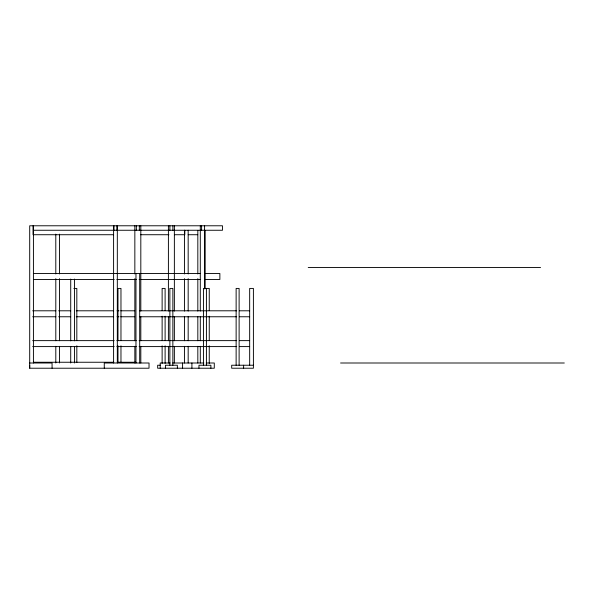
<?xml version="1.0" encoding="UTF-8"?>
<svg xmlns="http://www.w3.org/2000/svg" width="594" height="594" viewBox="0 0 594 594"><rect width="100%" height="100%" fill="white"/><g stroke="black" fill="none" stroke-linecap="round" stroke-linejoin="round"><path stroke-width="0.89" d="M104.269 368.221L104.269 363.001L149.035 363.001L149.02 368.221L29.7 368.221L29.7 365.236M33.427 230.257L222.475 230.257L222.475 225.779L29.7 225.779L29.7 368.221M33.427 234.727L113.595 234.727M140.607 234.727L168.919 234.727M174.398 234.727L184.437 234.727M188.172 234.727L197.743 234.727M308.227 267.545L540.562 267.545M33.427 273.507L200.297 273.507M204.952 273.507L219.869 273.507L219.869 279.477L204.952 279.477M33.427 279.477L114.211 279.477M116.862 279.477L136.33 279.477M139.115 279.477L200.297 279.477M73.842 288.424L76.826 288.424L76.826 340.251M32.685 310.796L55.866 310.796M58.65 310.796L70.701 310.796M76.262 310.796L113.357 310.796M117.063 310.796L118.919 310.796M120.775 310.796L134.682 310.796M139.694 310.796L236.687 310.796M239.471 310.796L249.666 310.796M32.685 316.765L55.866 316.765M58.65 316.765L70.701 316.765M76.262 316.765L113.357 316.765M117.063 316.765L118.919 316.765M120.775 316.765L134.682 316.765M139.694 316.765L236.687 316.765M239.471 316.765L249.666 316.765M32.685 340.629L114.167 340.629M116.862 340.629L136.33 340.629M139.115 340.629L236.687 340.629M239.471 340.629L249.666 340.629M32.685 346.592L114.167 346.592M116.862 346.592L136.33 346.592M139.115 346.592L236.687 346.592M239.471 346.592L249.666 346.592M33.427 362.251L113.796 362.251M117.33 362.251L135.967 362.251M29.7 363.001L52.072 363.001L52.072 368.221M170.114 363.001L160.202 363.001L160.202 368.221M172.668 363.001L203.876 363.001M206.229 363.001L214.286 363.001L214.286 368.221L157.655 368.221L157.655 365.236L160.41 365.236M340.577 363.001L564.3 363.001M253.415 365.236L231.682 365.236L231.682 368.221L253.415 368.221L253.4 288.424L249.666 288.424L249.666 365.236M243.614 365.236L243.614 368.221M239.115 365.236L239.115 288.424L236.13 288.424L236.13 365.236M210.892 368.221L210.892 365.236L198.96 365.236L198.96 368.221M209.251 310.632L209.251 288.424L203.438 288.424L203.438 365.236M209.251 316.186L209.251 340.251M209.251 345.805L209.251 363.387M206.415 288.424L206.415 365.236M204.952 230.42L204.952 288.825M204.767 230.42L204.767 288.825M204.581 225.779L204.581 230.257M201.596 225.779L201.596 230.257M200.297 225.779L200.297 311.078M200.297 316.639L200.297 340.748M200.297 346.309L200.297 363.001M197.824 230.42L197.824 273.99M197.824 278.631L197.824 311.078M197.824 316.639L197.824 340.748M197.824 346.309L197.824 363.001M191.914 363.001L191.914 368.221M188.172 230.257L188.172 273.99M188.172 278.631L188.172 311.078M188.172 316.639L188.172 340.748M188.172 346.309L188.172 363.001M184.816 230.257L184.816 234.727M184.437 230.257L184.437 273.99M184.437 278.631L184.437 311.078M184.437 316.639L184.437 340.748M184.437 346.309L184.437 363.001M182.573 363.001L182.573 368.221M177.354 368.221L177.354 365.236L165.422 365.236L165.422 368.221M174.369 225.779L174.369 311.078M174.369 316.639L174.369 340.748M174.369 346.309L174.369 363.001M172.884 225.779L172.884 230.257M172.861 365.236L172.861 288.424L169.877 288.424L169.877 365.236M169.899 225.779L169.899 230.257M168.406 225.779L168.406 311.078M168.406 316.639L168.406 340.748M168.406 346.309L168.406 363.001M165.11 310.632L165.11 288.424L162.125 288.424L162.125 310.632M165.11 316.186L165.11 340.251M165.11 345.805L165.11 363.387M162.125 316.186L162.125 340.251M162.125 345.805L162.125 363.387M140.815 225.779L140.815 311.078M140.815 316.639L140.815 340.748M140.815 346.309L140.815 363.001M139.694 273.507L139.694 363.001M139.323 225.779L139.323 230.257M136.338 225.779L136.338 230.257M135.967 273.507L135.967 363.001M134.845 225.779L134.845 273.99M134.845 278.631L134.845 340.748M134.845 346.309L134.845 363.001M120.968 340.251L120.968 288.424L117.983 288.424L117.983 340.251M120.968 345.805L120.968 362.459M117.983 345.805L117.983 362.459M117.322 225.779L117.322 363.001M116.951 225.779L116.951 230.257M113.966 225.779L113.966 230.257M113.595 225.779L113.595 363.001M76.826 345.805L76.826 362.459M74.443 279.046L74.443 340.859M74.443 346.391L74.443 363.001M70.716 279.046L70.716 340.859M70.716 346.391L70.716 363.001M59.519 234.125L59.534 273.99M59.534 278.631L59.534 340.748M59.519 346.309L59.534 363.001M55.791 234.125L55.806 273.99M55.806 278.631L55.806 340.748M55.806 346.309L55.806 363.001M33.427 225.779L33.427 363.001M33.056 225.779L33.056 234.727"/></g></svg>
